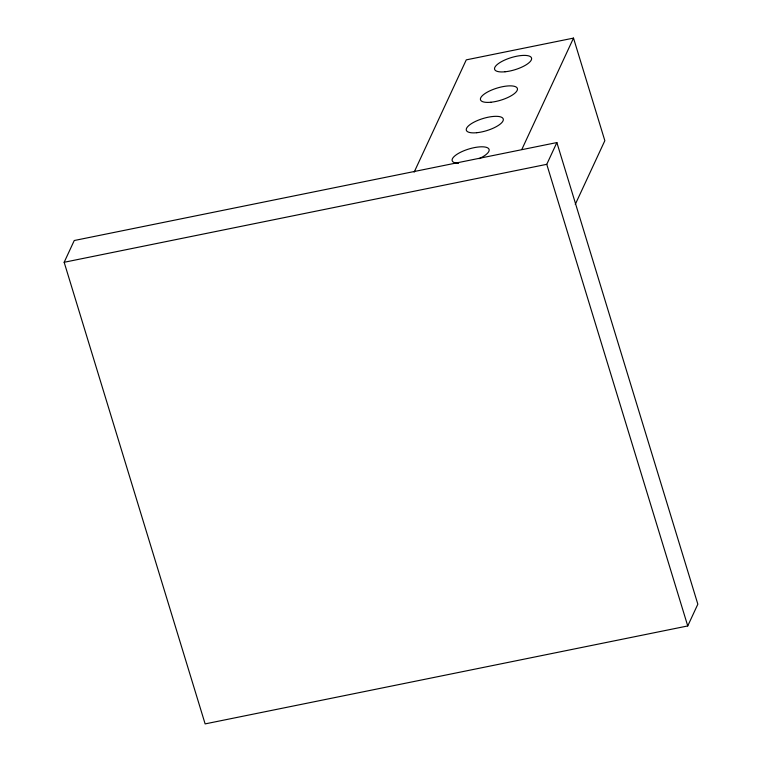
<?xml version="1.0" encoding="UTF-8"?>
<svg xmlns="http://www.w3.org/2000/svg" width="762" height="762" viewBox="0 0 762 762"><rect width="100%" height="100%" fill="white"/><g stroke="black" fill="none" stroke-linecap="round" stroke-linejoin="round"><path stroke-width="1.14" d="M64.16 262.28L74.257 240.516L556.87 142.561L697.84 604.19L687.743 625.945L205.13 723.9L64.16 262.28L546.764 164.325L556.87 142.561M414.147 172.155L466.268 59.865L573.51 38.1L604.837 140.684L575.272 204.387M521.894 149.304L573.51 38.1M546.764 164.325L687.743 625.945M458.553 163.335A19.298 6.334 -17 0 1 458.267 153.505A19.298 6.334 -17 0 1 485.966 147.228A19.298 6.334 -17 0 1 479.022 158.686M476.755 132.712A19.298 6.334 -17 0 0 503.282 119.12A19.298 6.334 -17 0 0 474.326 121.987A19.298 6.334 -17 0 0 476.755 132.712M490.89 102.241A19.298 6.334 -17 0 0 517.427 88.649A19.298 6.334 -17 0 0 488.461 91.526A19.298 6.334 -17 0 0 490.89 102.241M505.035 71.78A19.298 6.334 -17 0 0 531.571 58.179A19.298 6.334 -17 0 0 502.606 61.055A19.298 6.334 -17 0 0 505.035 71.78"/></g></svg>
